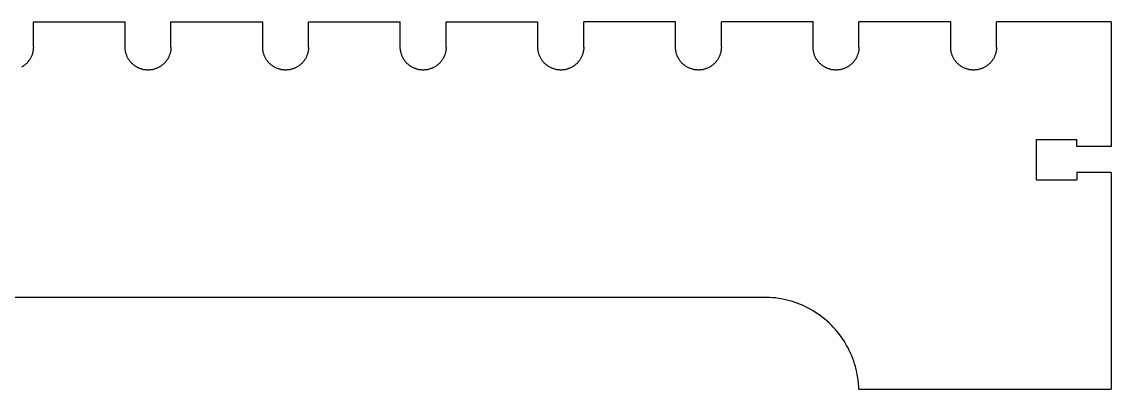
# Model space of a CAD drawing. Extents: x -100 to 100, y -46 to 46.
# Drawn here: x -10 to 1.87, y -45.92 to -41.92 of the extents above; entities that cross this region are included whole.
import ezdxf

# ---------------------------------------------------------------- set-up
doc = ezdxf.new("R2010")
doc.units = 0
doc.header["$MEASUREMENT"] = 0
doc.layers.get('0').update_dxf_attribs({"linetype": 'CONTINUOUS'})

msp = doc.modelspace()

# ---------------------------------------------------------------- linework, layer by layer
for p, q in [((-9.875, -41.917), (-8.875, -41.917)), ((-9.875, -42.192), (-9.875, -41.917)), ((-8.875, -42.192), (-8.875, -41.917)), ((-8.375, -41.917), (-7.375, -41.917)), ((-8.375, -42.192), (-8.375, -41.917)), ((-7.375, -42.192), (-7.375, -41.917)), ((-6.875, -41.917), (-5.875, -41.917)), ((-6.875, -42.192), (-6.875, -41.917)), ((-5.875, -42.192), (-5.875, -41.917)), ((-5.375, -41.917), (-4.375, -41.917)), ((-5.375, -42.192), (-5.375, -41.917)), ((-4.375, -42.192), (-4.375, -41.917)), ((-2.875, -41.917), (-3.875, -41.917)), ((-3.875, -42.192), (-3.875, -41.917)), ((-2.875, -42.192), (-2.875, -41.917)), ((-1.375, -41.917), (-2.375, -41.917)), ((-2.375, -42.192), (-2.375, -41.917)), ((-1.375, -42.192), (-1.375, -41.917)), ((0.125, -41.917), (-0.875, -41.917)), ((-0.875, -42.192), (-0.875, -41.917)), ((0.125, -42.192), (0.125, -41.917)), ((0.625, -42.192), (0.625, -41.917)), ((1.875, -41.917), (0.625, -41.917)), ((1.875, -41.917), (1.875, -43.276)), ((-9.89, -42.277), (-9.893, -42.284)), ((-9.887, -42.269), (-9.89, -42.277)), ((-9.885, -42.262), (-9.887, -42.269)), ((-9.883, -42.254), (-9.885, -42.262)), ((-9.881, -42.246), (-9.883, -42.254)), ((-9.88, -42.239), (-9.881, -42.246)), ((-9.878, -42.231), (-9.88, -42.239)), ((-9.877, -42.223), (-9.878, -42.231)), ((-9.876, -42.215), (-9.877, -42.223)), ((-9.875, -42.2), (-9.876, -42.208)), ((-9.876, -42.208), (-9.876, -42.215)), ((-9.875, -42.192), (-9.875, -42.2)), ((-8.875, -42.2), (-8.875, -42.192)), ((-8.875, -42.208), (-8.875, -42.2)), ((-8.874, -42.215), (-8.875, -42.208)), ((-8.873, -42.223), (-8.874, -42.215)), ((-8.872, -42.231), (-8.873, -42.223)), ((-8.871, -42.239), (-8.872, -42.231)), ((-8.869, -42.246), (-8.871, -42.239)), ((-8.867, -42.254), (-8.869, -42.246)), ((-8.865, -42.262), (-8.867, -42.254)), ((-8.863, -42.269), (-8.865, -42.262)), ((-8.86, -42.277), (-8.863, -42.269)), ((-8.858, -42.284), (-8.86, -42.277)), ((-8.39, -42.277), (-8.393, -42.284)), ((-8.387, -42.269), (-8.39, -42.277)), ((-8.385, -42.262), (-8.387, -42.269)), ((-8.383, -42.254), (-8.385, -42.262)), ((-8.381, -42.246), (-8.383, -42.254)), ((-8.38, -42.239), (-8.381, -42.246)), ((-8.378, -42.231), (-8.38, -42.239)), ((-8.377, -42.223), (-8.378, -42.231)), ((-8.376, -42.215), (-8.377, -42.223)), ((-8.375, -42.2), (-8.376, -42.208)), ((-8.376, -42.208), (-8.376, -42.215)), ((-8.375, -42.192), (-8.375, -42.2)), ((-7.375, -42.2), (-7.375, -42.192)), ((-7.375, -42.208), (-7.375, -42.2)), ((-7.374, -42.215), (-7.375, -42.208)), ((-7.373, -42.223), (-7.374, -42.215)), ((-7.372, -42.231), (-7.373, -42.223)), ((-7.371, -42.239), (-7.372, -42.231)), ((-7.369, -42.246), (-7.371, -42.239)), ((-7.367, -42.254), (-7.369, -42.246)), ((-7.365, -42.262), (-7.367, -42.254)), ((-7.363, -42.269), (-7.365, -42.262)), ((-7.36, -42.277), (-7.363, -42.269)), ((-7.358, -42.284), (-7.36, -42.277)), ((-6.89, -42.277), (-6.893, -42.284)), ((-6.887, -42.269), (-6.89, -42.277)), ((-6.885, -42.262), (-6.887, -42.269)), ((-6.883, -42.254), (-6.885, -42.262)), ((-6.881, -42.246), (-6.883, -42.254)), ((-6.88, -42.239), (-6.881, -42.246)), ((-6.878, -42.231), (-6.88, -42.239)), ((-6.877, -42.223), (-6.878, -42.231)), ((-6.876, -42.215), (-6.877, -42.223)), ((-6.875, -42.2), (-6.876, -42.208)), ((-6.876, -42.208), (-6.876, -42.215)), ((-6.875, -42.192), (-6.875, -42.2)), ((-5.875, -42.2), (-5.875, -42.192)), ((-5.875, -42.208), (-5.875, -42.2)), ((-5.874, -42.215), (-5.875, -42.208)), ((-5.873, -42.223), (-5.874, -42.215)), ((-5.872, -42.231), (-5.873, -42.223)), ((-5.871, -42.239), (-5.872, -42.231)), ((-5.869, -42.246), (-5.871, -42.239)), ((-5.867, -42.254), (-5.869, -42.246)), ((-5.865, -42.262), (-5.867, -42.254)), ((-5.863, -42.269), (-5.865, -42.262)), ((-5.86, -42.277), (-5.863, -42.269)), ((-5.858, -42.284), (-5.86, -42.277)), ((-5.39, -42.277), (-5.393, -42.284)), ((-5.387, -42.269), (-5.39, -42.277)), ((-5.385, -42.262), (-5.387, -42.269)), ((-5.383, -42.254), (-5.385, -42.262)), ((-5.381, -42.246), (-5.383, -42.254)), ((-5.38, -42.239), (-5.381, -42.246)), ((-5.378, -42.231), (-5.38, -42.239)), ((-5.377, -42.223), (-5.378, -42.231)), ((-5.376, -42.215), (-5.377, -42.223)), ((-5.375, -42.2), (-5.376, -42.208)), ((-5.376, -42.208), (-5.376, -42.215)), ((-5.375, -42.192), (-5.375, -42.2)), ((-4.375, -42.2), (-4.375, -42.192)), ((-4.375, -42.208), (-4.375, -42.2)), ((-4.374, -42.215), (-4.375, -42.208)), ((-4.373, -42.223), (-4.374, -42.215)), ((-4.372, -42.231), (-4.373, -42.223)), ((-4.371, -42.239), (-4.372, -42.231)), ((-4.369, -42.246), (-4.371, -42.239)), ((-4.367, -42.254), (-4.369, -42.246)), ((-4.365, -42.262), (-4.367, -42.254)), ((-4.363, -42.269), (-4.365, -42.262)), ((-4.36, -42.277), (-4.363, -42.269)), ((-4.358, -42.284), (-4.36, -42.277)), ((-3.89, -42.277), (-3.893, -42.284)), ((-3.887, -42.269), (-3.89, -42.277)), ((-3.885, -42.262), (-3.887, -42.269)), ((-3.883, -42.254), (-3.885, -42.262)), ((-3.881, -42.246), (-3.883, -42.254)), ((-3.88, -42.239), (-3.881, -42.246)), ((-3.878, -42.231), (-3.88, -42.239)), ((-3.877, -42.223), (-3.878, -42.231)), ((-3.876, -42.215), (-3.877, -42.223)), ((-3.875, -42.2), (-3.876, -42.208)), ((-3.876, -42.208), (-3.876, -42.215)), ((-3.875, -42.192), (-3.875, -42.2)), ((-2.875, -42.2), (-2.875, -42.192)), ((-2.875, -42.208), (-2.875, -42.2)), ((-2.874, -42.215), (-2.875, -42.208)), ((-2.873, -42.223), (-2.874, -42.215)), ((-2.872, -42.231), (-2.873, -42.223)), ((-2.871, -42.239), (-2.872, -42.231)), ((-2.869, -42.246), (-2.871, -42.239)), ((-2.867, -42.254), (-2.869, -42.246)), ((-2.865, -42.262), (-2.867, -42.254)), ((-2.863, -42.269), (-2.865, -42.262)), ((-2.86, -42.277), (-2.863, -42.269)), ((-2.858, -42.284), (-2.86, -42.277)), ((-2.39, -42.277), (-2.393, -42.284)), ((-2.387, -42.269), (-2.39, -42.277)), ((-2.385, -42.262), (-2.387, -42.269)), ((-2.383, -42.254), (-2.385, -42.262)), ((-2.381, -42.246), (-2.383, -42.254)), ((-2.38, -42.239), (-2.381, -42.246)), ((-2.378, -42.231), (-2.38, -42.239)), ((-2.377, -42.223), (-2.378, -42.231)), ((-2.376, -42.215), (-2.377, -42.223)), ((-2.375, -42.2), (-2.376, -42.208)), ((-2.376, -42.208), (-2.376, -42.215)), ((-2.375, -42.192), (-2.375, -42.2)), ((-1.375, -42.2), (-1.375, -42.192)), ((-1.375, -42.208), (-1.375, -42.2)), ((-1.374, -42.215), (-1.375, -42.208)), ((-1.373, -42.223), (-1.374, -42.215)), ((-1.372, -42.231), (-1.373, -42.223)), ((-1.371, -42.239), (-1.372, -42.231)), ((-1.369, -42.246), (-1.371, -42.239)), ((-1.367, -42.254), (-1.369, -42.246)), ((-1.365, -42.262), (-1.367, -42.254)), ((-1.363, -42.269), (-1.365, -42.262)), ((-1.36, -42.277), (-1.363, -42.269)), ((-1.358, -42.284), (-1.36, -42.277)), ((-0.89, -42.277), (-0.893, -42.284)), ((-0.887, -42.269), (-0.89, -42.277)), ((-0.885, -42.262), (-0.887, -42.269)), ((-0.883, -42.254), (-0.885, -42.262)), ((-0.881, -42.246), (-0.883, -42.254)), ((-0.88, -42.239), (-0.881, -42.246)), ((-0.878, -42.231), (-0.88, -42.239)), ((-0.877, -42.223), (-0.878, -42.231)), ((-0.876, -42.215), (-0.877, -42.223)), ((-0.875, -42.2), (-0.876, -42.208)), ((-0.876, -42.208), (-0.876, -42.215)), ((-0.875, -42.192), (-0.875, -42.2)), ((0.125, -42.2), (0.125, -42.192)), ((0.125, -42.208), (0.125, -42.2)), ((0.126, -42.215), (0.125, -42.208)), ((0.127, -42.223), (0.126, -42.215)), ((0.128, -42.231), (0.127, -42.223)), ((0.129, -42.239), (0.128, -42.231)), ((0.131, -42.246), (0.129, -42.239)), ((0.133, -42.254), (0.131, -42.246)), ((0.135, -42.262), (0.133, -42.254)), ((0.137, -42.269), (0.135, -42.262)), ((0.14, -42.277), (0.137, -42.269)), ((0.142, -42.284), (0.14, -42.277)), ((0.61, -42.277), (0.607, -42.284)), ((0.613, -42.269), (0.61, -42.277)), ((0.615, -42.262), (0.613, -42.269)), ((0.617, -42.254), (0.615, -42.262)), ((0.619, -42.246), (0.617, -42.254)), ((0.62, -42.239), (0.619, -42.246)), ((0.622, -42.231), (0.62, -42.239)), ((0.623, -42.223), (0.622, -42.231)), ((0.624, -42.215), (0.623, -42.223)), ((0.625, -42.2), (0.624, -42.208)), ((0.624, -42.208), (0.624, -42.215)), ((0.625, -42.192), (0.625, -42.2)), ((-9.978, -42.394), (-9.985, -42.399)), ((-9.972, -42.389), (-9.978, -42.394)), ((-9.966, -42.385), (-9.972, -42.389)), ((-9.96, -42.379), (-9.966, -42.385)), ((-9.954, -42.374), (-9.96, -42.379)), ((-9.948, -42.369), (-9.954, -42.374)), ((-9.943, -42.363), (-9.948, -42.369)), ((-9.938, -42.357), (-9.943, -42.363)), ((-9.933, -42.351), (-9.938, -42.357)), ((-9.928, -42.345), (-9.933, -42.351)), ((-9.923, -42.339), (-9.928, -42.345)), ((-9.918, -42.332), (-9.923, -42.339)), ((-9.914, -42.326), (-9.918, -42.332)), ((-9.91, -42.319), (-9.914, -42.326)), ((-9.906, -42.312), (-9.91, -42.319)), ((-9.902, -42.305), (-9.906, -42.312)), ((-9.899, -42.298), (-9.902, -42.305)), ((-9.896, -42.291), (-9.899, -42.298)), ((-9.893, -42.284), (-9.896, -42.291)), ((-8.855, -42.291), (-8.858, -42.284)), ((-8.851, -42.298), (-8.855, -42.291)), ((-8.848, -42.305), (-8.851, -42.298)), ((-8.844, -42.312), (-8.848, -42.305)), ((-8.84, -42.319), (-8.844, -42.312)), ((-8.836, -42.326), (-8.84, -42.319)), ((-8.832, -42.332), (-8.836, -42.326)), ((-8.827, -42.339), (-8.832, -42.332)), ((-8.823, -42.345), (-8.827, -42.339)), ((-8.818, -42.351), (-8.823, -42.345)), ((-8.813, -42.357), (-8.818, -42.351)), ((-8.807, -42.363), (-8.813, -42.357)), ((-8.802, -42.369), (-8.807, -42.363)), ((-8.796, -42.374), (-8.802, -42.369)), ((-8.791, -42.379), (-8.796, -42.374)), ((-8.785, -42.385), (-8.791, -42.379)), ((-8.778, -42.389), (-8.785, -42.385)), ((-8.772, -42.394), (-8.778, -42.389)), ((-8.766, -42.399), (-8.772, -42.394)), ((-8.478, -42.394), (-8.485, -42.399)), ((-8.472, -42.389), (-8.478, -42.394)), ((-8.466, -42.385), (-8.472, -42.389)), ((-8.46, -42.379), (-8.466, -42.385)), ((-8.454, -42.374), (-8.46, -42.379)), ((-8.448, -42.369), (-8.454, -42.374)), ((-8.443, -42.363), (-8.448, -42.369)), ((-8.438, -42.357), (-8.443, -42.363)), ((-8.433, -42.351), (-8.438, -42.357)), ((-8.428, -42.345), (-8.433, -42.351)), ((-8.423, -42.339), (-8.428, -42.345)), ((-8.418, -42.332), (-8.423, -42.339)), ((-8.414, -42.326), (-8.418, -42.332)), ((-8.41, -42.319), (-8.414, -42.326)), ((-8.406, -42.312), (-8.41, -42.319)), ((-8.402, -42.305), (-8.406, -42.312)), ((-8.399, -42.298), (-8.402, -42.305)), ((-8.396, -42.291), (-8.399, -42.298)), ((-8.393, -42.284), (-8.396, -42.291)), ((-7.355, -42.291), (-7.358, -42.284)), ((-7.351, -42.298), (-7.355, -42.291)), ((-7.348, -42.305), (-7.351, -42.298)), ((-7.344, -42.312), (-7.348, -42.305)), ((-7.34, -42.319), (-7.344, -42.312)), ((-7.336, -42.326), (-7.34, -42.319)), ((-7.332, -42.332), (-7.336, -42.326)), ((-7.327, -42.339), (-7.332, -42.332)), ((-7.323, -42.345), (-7.327, -42.339)), ((-7.318, -42.351), (-7.323, -42.345)), ((-7.313, -42.357), (-7.318, -42.351)), ((-7.307, -42.363), (-7.313, -42.357)), ((-7.302, -42.369), (-7.307, -42.363)), ((-7.296, -42.374), (-7.302, -42.369)), ((-7.291, -42.379), (-7.296, -42.374)), ((-7.285, -42.385), (-7.291, -42.379)), ((-7.278, -42.389), (-7.285, -42.385)), ((-7.272, -42.394), (-7.278, -42.389)), ((-7.266, -42.399), (-7.272, -42.394)), ((-6.978, -42.394), (-6.985, -42.399)), ((-6.972, -42.389), (-6.978, -42.394)), ((-6.966, -42.385), (-6.972, -42.389)), ((-6.96, -42.379), (-6.966, -42.385)), ((-6.954, -42.374), (-6.96, -42.379)), ((-6.948, -42.369), (-6.954, -42.374)), ((-6.943, -42.363), (-6.948, -42.369)), ((-6.938, -42.357), (-6.943, -42.363)), ((-6.933, -42.351), (-6.938, -42.357)), ((-6.928, -42.345), (-6.933, -42.351)), ((-6.923, -42.339), (-6.928, -42.345)), ((-6.918, -42.332), (-6.923, -42.339)), ((-6.914, -42.326), (-6.918, -42.332)), ((-6.91, -42.319), (-6.914, -42.326)), ((-6.906, -42.312), (-6.91, -42.319)), ((-6.902, -42.305), (-6.906, -42.312)), ((-6.899, -42.298), (-6.902, -42.305)), ((-6.896, -42.291), (-6.899, -42.298)), ((-6.893, -42.284), (-6.896, -42.291)), ((-5.855, -42.291), (-5.858, -42.284)), ((-5.851, -42.298), (-5.855, -42.291)), ((-5.848, -42.305), (-5.851, -42.298)), ((-5.844, -42.312), (-5.848, -42.305)), ((-5.84, -42.319), (-5.844, -42.312)), ((-5.836, -42.326), (-5.84, -42.319)), ((-5.832, -42.332), (-5.836, -42.326)), ((-5.827, -42.339), (-5.832, -42.332)), ((-5.823, -42.345), (-5.827, -42.339)), ((-5.818, -42.351), (-5.823, -42.345)), ((-5.813, -42.357), (-5.818, -42.351)), ((-5.807, -42.363), (-5.813, -42.357)), ((-5.802, -42.369), (-5.807, -42.363)), ((-5.796, -42.374), (-5.802, -42.369)), ((-5.791, -42.379), (-5.796, -42.374)), ((-5.785, -42.385), (-5.791, -42.379)), ((-5.778, -42.389), (-5.785, -42.385)), ((-5.772, -42.394), (-5.778, -42.389)), ((-5.766, -42.399), (-5.772, -42.394)), ((-5.478, -42.394), (-5.485, -42.399)), ((-5.472, -42.389), (-5.478, -42.394)), ((-5.466, -42.385), (-5.472, -42.389)), ((-5.46, -42.379), (-5.466, -42.385)), ((-5.454, -42.374), (-5.46, -42.379)), ((-5.448, -42.369), (-5.454, -42.374)), ((-5.443, -42.363), (-5.448, -42.369)), ((-5.438, -42.357), (-5.443, -42.363)), ((-5.433, -42.351), (-5.438, -42.357)), ((-5.428, -42.345), (-5.433, -42.351)), ((-5.423, -42.339), (-5.428, -42.345)), ((-5.418, -42.332), (-5.423, -42.339)), ((-5.414, -42.326), (-5.418, -42.332)), ((-5.41, -42.319), (-5.414, -42.326)), ((-5.406, -42.312), (-5.41, -42.319)), ((-5.402, -42.305), (-5.406, -42.312)), ((-5.399, -42.298), (-5.402, -42.305)), ((-5.396, -42.291), (-5.399, -42.298)), ((-5.393, -42.284), (-5.396, -42.291)), ((-4.355, -42.291), (-4.358, -42.284)), ((-4.351, -42.298), (-4.355, -42.291)), ((-4.348, -42.305), (-4.351, -42.298)), ((-4.344, -42.312), (-4.348, -42.305)), ((-4.34, -42.319), (-4.344, -42.312)), ((-4.336, -42.326), (-4.34, -42.319)), ((-4.332, -42.332), (-4.336, -42.326)), ((-4.327, -42.339), (-4.332, -42.332)), ((-4.323, -42.345), (-4.327, -42.339)), ((-4.318, -42.351), (-4.323, -42.345)), ((-4.313, -42.357), (-4.318, -42.351)), ((-4.307, -42.363), (-4.313, -42.357)), ((-4.302, -42.369), (-4.307, -42.363)), ((-4.296, -42.374), (-4.302, -42.369)), ((-4.291, -42.379), (-4.296, -42.374)), ((-4.285, -42.385), (-4.291, -42.379)), ((-4.278, -42.389), (-4.285, -42.385)), ((-4.272, -42.394), (-4.278, -42.389)), ((-4.266, -42.399), (-4.272, -42.394)), ((-3.978, -42.394), (-3.985, -42.399)), ((-3.972, -42.389), (-3.978, -42.394)), ((-3.966, -42.385), (-3.972, -42.389)), ((-3.96, -42.379), (-3.966, -42.385)), ((-3.954, -42.374), (-3.96, -42.379)), ((-3.948, -42.369), (-3.954, -42.374)), ((-3.943, -42.363), (-3.948, -42.369)), ((-3.938, -42.357), (-3.943, -42.363)), ((-3.933, -42.351), (-3.938, -42.357)), ((-3.928, -42.345), (-3.933, -42.351)), ((-3.923, -42.339), (-3.928, -42.345)), ((-3.918, -42.332), (-3.923, -42.339)), ((-3.914, -42.326), (-3.918, -42.332)), ((-3.91, -42.319), (-3.914, -42.326)), ((-3.906, -42.312), (-3.91, -42.319)), ((-3.902, -42.305), (-3.906, -42.312)), ((-3.899, -42.298), (-3.902, -42.305)), ((-3.896, -42.291), (-3.899, -42.298)), ((-3.893, -42.284), (-3.896, -42.291)), ((-2.855, -42.291), (-2.858, -42.284)), ((-2.851, -42.298), (-2.855, -42.291)), ((-2.848, -42.305), (-2.851, -42.298)), ((-2.844, -42.312), (-2.848, -42.305)), ((-2.84, -42.319), (-2.844, -42.312)), ((-2.836, -42.326), (-2.84, -42.319)), ((-2.832, -42.332), (-2.836, -42.326)), ((-2.827, -42.339), (-2.832, -42.332)), ((-2.823, -42.345), (-2.827, -42.339)), ((-2.818, -42.351), (-2.823, -42.345)), ((-2.813, -42.357), (-2.818, -42.351)), ((-2.807, -42.363), (-2.813, -42.357)), ((-2.802, -42.369), (-2.807, -42.363)), ((-2.796, -42.374), (-2.802, -42.369)), ((-2.791, -42.379), (-2.796, -42.374)), ((-2.785, -42.385), (-2.791, -42.379)), ((-2.778, -42.389), (-2.785, -42.385)), ((-2.772, -42.394), (-2.778, -42.389)), ((-2.766, -42.399), (-2.772, -42.394)), ((-2.478, -42.394), (-2.485, -42.399)), ((-2.472, -42.389), (-2.478, -42.394)), ((-2.466, -42.385), (-2.472, -42.389)), ((-2.46, -42.379), (-2.466, -42.385)), ((-2.454, -42.374), (-2.46, -42.379)), ((-2.448, -42.369), (-2.454, -42.374)), ((-2.443, -42.363), (-2.448, -42.369)), ((-2.438, -42.357), (-2.443, -42.363)), ((-2.433, -42.351), (-2.438, -42.357)), ((-2.428, -42.345), (-2.433, -42.351)), ((-2.423, -42.339), (-2.428, -42.345)), ((-2.418, -42.332), (-2.423, -42.339)), ((-2.414, -42.326), (-2.418, -42.332)), ((-2.41, -42.319), (-2.414, -42.326)), ((-2.406, -42.312), (-2.41, -42.319)), ((-2.402, -42.305), (-2.406, -42.312)), ((-2.399, -42.298), (-2.402, -42.305)), ((-2.396, -42.291), (-2.399, -42.298)), ((-2.393, -42.284), (-2.396, -42.291)), ((-1.355, -42.291), (-1.358, -42.284)), ((-1.351, -42.298), (-1.355, -42.291)), ((-1.348, -42.305), (-1.351, -42.298)), ((-1.344, -42.312), (-1.348, -42.305)), ((-1.34, -42.319), (-1.344, -42.312)), ((-1.336, -42.326), (-1.34, -42.319)), ((-1.332, -42.332), (-1.336, -42.326)), ((-1.327, -42.339), (-1.332, -42.332)), ((-1.323, -42.345), (-1.327, -42.339)), ((-1.318, -42.351), (-1.323, -42.345)), ((-1.313, -42.357), (-1.318, -42.351)), ((-1.307, -42.363), (-1.313, -42.357)), ((-1.302, -42.369), (-1.307, -42.363)), ((-1.296, -42.374), (-1.302, -42.369)), ((-1.291, -42.379), (-1.296, -42.374)), ((-1.285, -42.385), (-1.291, -42.379)), ((-1.278, -42.389), (-1.285, -42.385)), ((-1.272, -42.394), (-1.278, -42.389)), ((-1.266, -42.399), (-1.272, -42.394)), ((-0.978, -42.394), (-0.985, -42.399)), ((-0.972, -42.389), (-0.978, -42.394)), ((-0.966, -42.385), (-0.972, -42.389)), ((-0.96, -42.379), (-0.966, -42.385)), ((-0.954, -42.374), (-0.96, -42.379)), ((-0.948, -42.369), (-0.954, -42.374)), ((-0.943, -42.363), (-0.948, -42.369)), ((-0.938, -42.357), (-0.943, -42.363)), ((-0.933, -42.351), (-0.938, -42.357)), ((-0.928, -42.345), (-0.933, -42.351)), ((-0.923, -42.339), (-0.928, -42.345)), ((-0.918, -42.332), (-0.923, -42.339)), ((-0.914, -42.326), (-0.918, -42.332)), ((-0.91, -42.319), (-0.914, -42.326)), ((-0.906, -42.312), (-0.91, -42.319)), ((-0.902, -42.305), (-0.906, -42.312)), ((-0.899, -42.298), (-0.902, -42.305)), ((-0.896, -42.291), (-0.899, -42.298)), ((-0.893, -42.284), (-0.896, -42.291)), ((0.145, -42.291), (0.142, -42.284)), ((0.149, -42.298), (0.145, -42.291)), ((0.152, -42.305), (0.149, -42.298)), ((0.156, -42.312), (0.152, -42.305)), ((0.16, -42.319), (0.156, -42.312)), ((0.164, -42.326), (0.16, -42.319)), ((0.168, -42.332), (0.164, -42.326)), ((0.173, -42.339), (0.168, -42.332)), ((0.177, -42.345), (0.173, -42.339)), ((0.182, -42.351), (0.177, -42.345)), ((0.187, -42.357), (0.182, -42.351)), ((0.193, -42.363), (0.187, -42.357)), ((0.198, -42.369), (0.193, -42.363)), ((0.204, -42.374), (0.198, -42.369)), ((0.209, -42.379), (0.204, -42.374)), ((0.215, -42.385), (0.209, -42.379)), ((0.222, -42.389), (0.215, -42.385)), ((0.228, -42.394), (0.222, -42.389)), ((0.234, -42.399), (0.228, -42.394)), ((0.522, -42.394), (0.515, -42.399)), ((0.528, -42.389), (0.522, -42.394)), ((0.534, -42.385), (0.528, -42.389)), ((0.54, -42.379), (0.534, -42.385)), ((0.546, -42.374), (0.54, -42.379)), ((0.552, -42.369), (0.546, -42.374)), ((0.557, -42.363), (0.552, -42.369)), ((0.562, -42.357), (0.557, -42.363)), ((0.567, -42.351), (0.562, -42.357)), ((0.572, -42.345), (0.567, -42.351)), ((0.577, -42.339), (0.572, -42.345)), ((0.582, -42.332), (0.577, -42.339)), ((0.586, -42.326), (0.582, -42.332)), ((0.59, -42.319), (0.586, -42.326)), ((0.594, -42.312), (0.59, -42.319)), ((0.598, -42.305), (0.594, -42.312)), ((0.601, -42.298), (0.598, -42.305)), ((0.604, -42.291), (0.601, -42.298)), ((0.607, -42.284), (0.604, -42.291)), ((-9.998, -42.407), (-10.005, -42.411)), ((-9.991, -42.403), (-9.998, -42.407)), ((-9.985, -42.399), (-9.991, -42.403)), ((-8.759, -42.403), (-8.766, -42.399)), ((-8.752, -42.407), (-8.759, -42.403)), ((-8.746, -42.411), (-8.752, -42.407)), ((-8.739, -42.415), (-8.746, -42.411)), ((-8.732, -42.418), (-8.739, -42.415)), ((-8.724, -42.421), (-8.732, -42.418)), ((-8.717, -42.424), (-8.724, -42.421)), ((-8.71, -42.427), (-8.717, -42.424)), ((-8.702, -42.43), (-8.71, -42.427)), ((-8.695, -42.432), (-8.702, -42.43)), ((-8.687, -42.434), (-8.695, -42.432)), ((-8.68, -42.436), (-8.687, -42.434)), ((-8.672, -42.438), (-8.68, -42.436)), ((-8.664, -42.439), (-8.672, -42.438)), ((-8.657, -42.44), (-8.664, -42.439)), ((-8.649, -42.441), (-8.657, -42.44)), ((-8.641, -42.441), (-8.649, -42.441)), ((-8.633, -42.442), (-8.641, -42.441)), ((-8.625, -42.442), (-8.633, -42.442)), ((-8.617, -42.442), (-8.625, -42.442)), ((-8.609, -42.441), (-8.617, -42.442)), ((-8.602, -42.441), (-8.609, -42.441)), ((-8.594, -42.44), (-8.602, -42.441)), ((-8.586, -42.439), (-8.594, -42.44)), ((-8.578, -42.438), (-8.586, -42.439)), ((-8.571, -42.436), (-8.578, -42.438)), ((-8.563, -42.434), (-8.571, -42.436)), ((-8.555, -42.432), (-8.563, -42.434)), ((-8.548, -42.43), (-8.555, -42.432)), ((-8.541, -42.427), (-8.548, -42.43)), ((-8.533, -42.424), (-8.541, -42.427)), ((-8.526, -42.421), (-8.533, -42.424)), ((-8.519, -42.418), (-8.526, -42.421)), ((-8.512, -42.415), (-8.519, -42.418)), ((-8.505, -42.411), (-8.512, -42.415)), ((-8.498, -42.407), (-8.505, -42.411)), ((-8.491, -42.403), (-8.498, -42.407)), ((-8.485, -42.399), (-8.491, -42.403)), ((-7.259, -42.403), (-7.266, -42.399)), ((-7.252, -42.407), (-7.259, -42.403)), ((-7.246, -42.411), (-7.252, -42.407)), ((-7.239, -42.415), (-7.246, -42.411)), ((-7.232, -42.418), (-7.239, -42.415)), ((-7.224, -42.421), (-7.232, -42.418)), ((-7.217, -42.424), (-7.224, -42.421)), ((-7.21, -42.427), (-7.217, -42.424)), ((-7.202, -42.43), (-7.21, -42.427)), ((-7.195, -42.432), (-7.202, -42.43)), ((-7.187, -42.434), (-7.195, -42.432)), ((-7.18, -42.436), (-7.187, -42.434)), ((-7.172, -42.438), (-7.18, -42.436)), ((-7.164, -42.439), (-7.172, -42.438)), ((-7.157, -42.44), (-7.164, -42.439)), ((-7.149, -42.441), (-7.157, -42.44)), ((-7.141, -42.441), (-7.149, -42.441)), ((-7.133, -42.442), (-7.141, -42.441)), ((-7.125, -42.442), (-7.133, -42.442)), ((-7.117, -42.442), (-7.125, -42.442)), ((-7.109, -42.441), (-7.117, -42.442)), ((-7.102, -42.441), (-7.109, -42.441)), ((-7.094, -42.44), (-7.102, -42.441)), ((-7.086, -42.439), (-7.094, -42.44)), ((-7.078, -42.438), (-7.086, -42.439)), ((-7.071, -42.436), (-7.078, -42.438)), ((-7.063, -42.434), (-7.071, -42.436)), ((-7.055, -42.432), (-7.063, -42.434)), ((-7.048, -42.43), (-7.055, -42.432)), ((-7.041, -42.427), (-7.048, -42.43)), ((-7.033, -42.424), (-7.041, -42.427)), ((-7.026, -42.421), (-7.033, -42.424)), ((-7.019, -42.418), (-7.026, -42.421)), ((-7.012, -42.415), (-7.019, -42.418)), ((-7.005, -42.411), (-7.012, -42.415)), ((-6.998, -42.407), (-7.005, -42.411)), ((-6.991, -42.403), (-6.998, -42.407)), ((-6.985, -42.399), (-6.991, -42.403)), ((-5.759, -42.403), (-5.766, -42.399)), ((-5.752, -42.407), (-5.759, -42.403)), ((-5.746, -42.411), (-5.752, -42.407)), ((-5.739, -42.415), (-5.746, -42.411)), ((-5.732, -42.418), (-5.739, -42.415)), ((-5.724, -42.421), (-5.732, -42.418)), ((-5.717, -42.424), (-5.724, -42.421)), ((-5.71, -42.427), (-5.717, -42.424)), ((-5.702, -42.43), (-5.71, -42.427)), ((-5.695, -42.432), (-5.702, -42.43)), ((-5.687, -42.434), (-5.695, -42.432)), ((-5.68, -42.436), (-5.687, -42.434)), ((-5.672, -42.438), (-5.68, -42.436)), ((-5.664, -42.439), (-5.672, -42.438)), ((-5.657, -42.44), (-5.664, -42.439)), ((-5.649, -42.441), (-5.657, -42.44)), ((-5.641, -42.441), (-5.649, -42.441)), ((-5.633, -42.442), (-5.641, -42.441)), ((-5.625, -42.442), (-5.633, -42.442)), ((-5.617, -42.442), (-5.625, -42.442)), ((-5.609, -42.441), (-5.617, -42.442)), ((-5.602, -42.441), (-5.609, -42.441)), ((-5.594, -42.44), (-5.602, -42.441)), ((-5.586, -42.439), (-5.594, -42.44)), ((-5.578, -42.438), (-5.586, -42.439)), ((-5.571, -42.436), (-5.578, -42.438)), ((-5.563, -42.434), (-5.571, -42.436)), ((-5.555, -42.432), (-5.563, -42.434)), ((-5.548, -42.43), (-5.555, -42.432)), ((-5.541, -42.427), (-5.548, -42.43)), ((-5.533, -42.424), (-5.541, -42.427)), ((-5.526, -42.421), (-5.533, -42.424)), ((-5.519, -42.418), (-5.526, -42.421)), ((-5.512, -42.415), (-5.519, -42.418)), ((-5.505, -42.411), (-5.512, -42.415)), ((-5.498, -42.407), (-5.505, -42.411)), ((-5.491, -42.403), (-5.498, -42.407)), ((-5.485, -42.399), (-5.491, -42.403)), ((-4.259, -42.403), (-4.266, -42.399)), ((-4.252, -42.407), (-4.259, -42.403)), ((-4.246, -42.411), (-4.252, -42.407)), ((-4.239, -42.415), (-4.246, -42.411)), ((-4.232, -42.418), (-4.239, -42.415)), ((-4.224, -42.421), (-4.232, -42.418)), ((-4.217, -42.424), (-4.224, -42.421)), ((-4.21, -42.427), (-4.217, -42.424)), ((-4.202, -42.43), (-4.21, -42.427)), ((-4.195, -42.432), (-4.202, -42.43)), ((-4.187, -42.434), (-4.195, -42.432)), ((-4.18, -42.436), (-4.187, -42.434)), ((-4.172, -42.438), (-4.18, -42.436)), ((-4.164, -42.439), (-4.172, -42.438)), ((-4.157, -42.44), (-4.164, -42.439)), ((-4.149, -42.441), (-4.157, -42.44)), ((-4.141, -42.441), (-4.149, -42.441)), ((-4.133, -42.442), (-4.141, -42.441)), ((-4.125, -42.442), (-4.133, -42.442)), ((-4.117, -42.442), (-4.125, -42.442)), ((-4.109, -42.441), (-4.117, -42.442)), ((-4.102, -42.441), (-4.109, -42.441)), ((-4.094, -42.44), (-4.102, -42.441)), ((-4.086, -42.439), (-4.094, -42.44)), ((-4.078, -42.438), (-4.086, -42.439)), ((-4.071, -42.436), (-4.078, -42.438)), ((-4.063, -42.434), (-4.071, -42.436)), ((-4.055, -42.432), (-4.063, -42.434)), ((-4.048, -42.43), (-4.055, -42.432)), ((-4.041, -42.427), (-4.048, -42.43)), ((-4.033, -42.424), (-4.041, -42.427)), ((-4.026, -42.421), (-4.033, -42.424)), ((-4.019, -42.418), (-4.026, -42.421)), ((-4.012, -42.415), (-4.019, -42.418)), ((-4.005, -42.411), (-4.012, -42.415)), ((-3.998, -42.407), (-4.005, -42.411)), ((-3.991, -42.403), (-3.998, -42.407)), ((-3.985, -42.399), (-3.991, -42.403)), ((-2.759, -42.403), (-2.766, -42.399)), ((-2.752, -42.407), (-2.759, -42.403)), ((-2.746, -42.411), (-2.752, -42.407)), ((-2.739, -42.415), (-2.746, -42.411)), ((-2.732, -42.418), (-2.739, -42.415)), ((-2.724, -42.421), (-2.732, -42.418)), ((-2.717, -42.424), (-2.724, -42.421)), ((-2.71, -42.427), (-2.717, -42.424)), ((-2.702, -42.43), (-2.71, -42.427)), ((-2.695, -42.432), (-2.702, -42.43)), ((-2.687, -42.434), (-2.695, -42.432)), ((-2.68, -42.436), (-2.687, -42.434)), ((-2.672, -42.438), (-2.68, -42.436)), ((-2.664, -42.439), (-2.672, -42.438)), ((-2.657, -42.44), (-2.664, -42.439)), ((-2.649, -42.441), (-2.657, -42.44)), ((-2.641, -42.441), (-2.649, -42.441)), ((-2.633, -42.442), (-2.641, -42.441)), ((-2.625, -42.442), (-2.633, -42.442)), ((-2.617, -42.442), (-2.625, -42.442)), ((-2.609, -42.441), (-2.617, -42.442)), ((-2.602, -42.441), (-2.609, -42.441)), ((-2.594, -42.44), (-2.602, -42.441)), ((-2.586, -42.439), (-2.594, -42.44)), ((-2.578, -42.438), (-2.586, -42.439)), ((-2.571, -42.436), (-2.578, -42.438)), ((-2.563, -42.434), (-2.571, -42.436)), ((-2.555, -42.432), (-2.563, -42.434)), ((-2.548, -42.43), (-2.555, -42.432)), ((-2.541, -42.427), (-2.548, -42.43)), ((-2.533, -42.424), (-2.541, -42.427)), ((-2.526, -42.421), (-2.533, -42.424)), ((-2.519, -42.418), (-2.526, -42.421)), ((-2.512, -42.415), (-2.519, -42.418)), ((-2.505, -42.411), (-2.512, -42.415)), ((-2.498, -42.407), (-2.505, -42.411)), ((-2.491, -42.403), (-2.498, -42.407)), ((-2.485, -42.399), (-2.491, -42.403)), ((-1.259, -42.403), (-1.266, -42.399)), ((-1.252, -42.407), (-1.259, -42.403)), ((-1.246, -42.411), (-1.252, -42.407)), ((-1.239, -42.415), (-1.246, -42.411)), ((-1.232, -42.418), (-1.239, -42.415)), ((-1.224, -42.421), (-1.232, -42.418)), ((-1.217, -42.424), (-1.224, -42.421)), ((-1.21, -42.427), (-1.217, -42.424)), ((-1.202, -42.43), (-1.21, -42.427)), ((-1.195, -42.432), (-1.202, -42.43)), ((-1.187, -42.434), (-1.195, -42.432)), ((-1.18, -42.436), (-1.187, -42.434)), ((-1.172, -42.438), (-1.18, -42.436)), ((-1.164, -42.439), (-1.172, -42.438)), ((-1.157, -42.44), (-1.164, -42.439)), ((-1.149, -42.441), (-1.157, -42.44)), ((-1.141, -42.441), (-1.149, -42.441)), ((-1.133, -42.442), (-1.141, -42.441)), ((-1.125, -42.442), (-1.133, -42.442)), ((-1.117, -42.442), (-1.125, -42.442)), ((-1.109, -42.441), (-1.117, -42.442)), ((-1.102, -42.441), (-1.109, -42.441)), ((-1.094, -42.44), (-1.102, -42.441)), ((-1.086, -42.439), (-1.094, -42.44)), ((-1.078, -42.438), (-1.086, -42.439)), ((-1.071, -42.436), (-1.078, -42.438)), ((-1.063, -42.434), (-1.071, -42.436)), ((-1.055, -42.432), (-1.063, -42.434)), ((-1.048, -42.43), (-1.055, -42.432)), ((-1.041, -42.427), (-1.048, -42.43)), ((-1.033, -42.424), (-1.041, -42.427)), ((-1.026, -42.421), (-1.033, -42.424)), ((-1.019, -42.418), (-1.026, -42.421)), ((-1.012, -42.415), (-1.019, -42.418)), ((-1.005, -42.411), (-1.012, -42.415)), ((-0.998, -42.407), (-1.005, -42.411)), ((-0.991, -42.403), (-0.998, -42.407)), ((-0.985, -42.399), (-0.991, -42.403)), ((0.241, -42.403), (0.234, -42.399)), ((0.248, -42.407), (0.241, -42.403)), ((0.254, -42.411), (0.248, -42.407)), ((0.261, -42.415), (0.254, -42.411)), ((0.268, -42.418), (0.261, -42.415)), ((0.276, -42.421), (0.268, -42.418)), ((0.283, -42.424), (0.276, -42.421)), ((0.29, -42.427), (0.283, -42.424)), ((0.298, -42.43), (0.29, -42.427)), ((0.305, -42.432), (0.298, -42.43)), ((0.313, -42.434), (0.305, -42.432)), ((0.32, -42.436), (0.313, -42.434)), ((0.328, -42.438), (0.32, -42.436)), ((0.336, -42.439), (0.328, -42.438)), ((0.343, -42.44), (0.336, -42.439)), ((0.351, -42.441), (0.343, -42.44)), ((0.359, -42.441), (0.351, -42.441)), ((0.367, -42.442), (0.359, -42.441)), ((0.375, -42.442), (0.367, -42.442)), ((0.383, -42.442), (0.375, -42.442)), ((0.391, -42.441), (0.383, -42.442)), ((0.398, -42.441), (0.391, -42.441)), ((0.406, -42.44), (0.398, -42.441)), ((0.414, -42.439), (0.406, -42.44)), ((0.422, -42.438), (0.414, -42.439)), ((0.429, -42.436), (0.422, -42.438)), ((0.437, -42.434), (0.429, -42.436)), ((0.445, -42.432), (0.437, -42.434)), ((0.452, -42.43), (0.445, -42.432)), ((0.459, -42.427), (0.452, -42.43)), ((0.467, -42.424), (0.459, -42.427)), ((0.474, -42.421), (0.467, -42.424)), ((0.481, -42.418), (0.474, -42.421)), ((0.488, -42.415), (0.481, -42.418)), ((0.495, -42.411), (0.488, -42.415)), ((0.502, -42.407), (0.495, -42.411)), ((0.509, -42.403), (0.502, -42.407)), ((0.515, -42.399), (0.509, -42.403)), ((1.062, -43.636), (1.062, -43.198)), ((1.062, -43.198), (1.5, -43.198)), ((1.5, -43.276), (1.5, -43.198)), ((1.875, -43.276), (1.5, -43.276)), ((1.875, -43.558), (1.5, -43.558)), ((1.5, -43.558), (1.5, -43.636)), ((1.875, -43.558), (1.875, -45.917)), ((1.062, -43.636), (1.5, -43.636)), ((-1.877, -44.917), (-16.875, -44.917)), ((-1.845, -44.918), (-1.877, -44.917)), ((-1.814, -44.921), (-1.845, -44.918)), ((-1.783, -44.924), (-1.814, -44.921)), ((-1.752, -44.928), (-1.783, -44.924)), ((-1.722, -44.933), (-1.752, -44.928)), ((-1.691, -44.939), (-1.722, -44.933)), ((-1.661, -44.946), (-1.691, -44.939)), ((-1.63, -44.954), (-1.661, -44.946)), ((-1.601, -44.963), (-1.63, -44.954)), ((-1.571, -44.972), (-1.601, -44.963)), ((-1.542, -44.983), (-1.571, -44.972)), ((-1.513, -44.995), (-1.542, -44.983)), ((-1.484, -45.007), (-1.513, -44.995)), ((-1.456, -45.02), (-1.484, -45.007)), ((-1.428, -45.034), (-1.456, -45.02)), ((-1.401, -45.049), (-1.428, -45.034)), ((-1.374, -45.065), (-1.401, -45.049)), ((-1.347, -45.081), (-1.374, -45.065)), ((-1.321, -45.099), (-1.347, -45.081)), ((-1.296, -45.117), (-1.321, -45.099)), ((-1.271, -45.135), (-1.296, -45.117)), ((-1.247, -45.155), (-1.271, -45.135)), ((-1.223, -45.175), (-1.247, -45.155)), ((-1.2, -45.196), (-1.223, -45.175)), ((-1.178, -45.218), (-1.2, -45.196)), ((-1.156, -45.24), (-1.178, -45.218)), ((-1.135, -45.263), (-1.156, -45.24)), ((-1.115, -45.287), (-1.135, -45.263)), ((-1.095, -45.311), (-1.115, -45.287)), ((-1.076, -45.336), (-1.095, -45.311)), ((-1.058, -45.362), (-1.076, -45.336)), ((-1.041, -45.388), (-1.058, -45.362)), ((-1.024, -45.414), (-1.041, -45.388)), ((-1.009, -45.441), (-1.024, -45.414)), ((-0.994, -45.468), (-1.009, -45.441)), ((-0.98, -45.496), (-0.994, -45.468)), ((-0.966, -45.524), (-0.98, -45.496)), ((-0.954, -45.553), (-0.966, -45.524)), ((-0.943, -45.582), (-0.954, -45.553)), ((-0.932, -45.611), (-0.943, -45.582)), ((-0.922, -45.641), (-0.932, -45.611)), ((-0.914, -45.671), (-0.922, -45.641)), ((-0.906, -45.701), (-0.914, -45.671)), ((-0.899, -45.731), (-0.906, -45.701)), ((-0.893, -45.762), (-0.899, -45.731)), ((-0.888, -45.793), (-0.893, -45.762)), ((-0.883, -45.824), (-0.888, -45.793)), ((-0.88, -45.855), (-0.883, -45.824)), ((-0.878, -45.886), (-0.88, -45.855)), ((-0.877, -45.915), (-0.878, -45.886)), ((-0.877, -45.917), (-0.877, -45.915)), ((-0.877, -45.917), (1.875, -45.917))]:
    msp.add_line(p, q)

doc.saveas('drawing.dxf')
